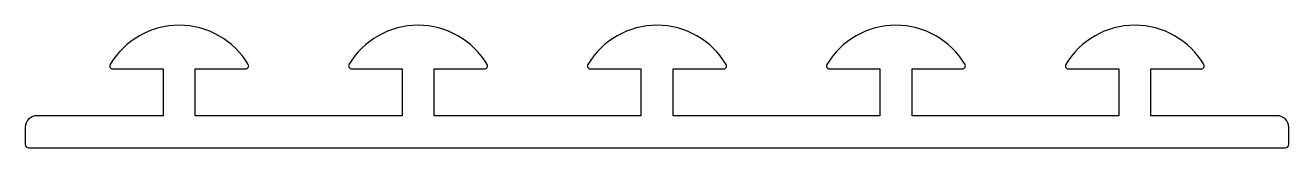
# Model space of a CAD drawing. Extents: x 2 to 112, y 2 to 13.
import ezdxf

# ---------------------------------------------------------------- set-up
doc = ezdxf.new("R2010")
doc.units = 0
doc.layers.get('0').update_dxf_attribs({"linetype": 'CONTINUOUS'})

msp = doc.modelspace()

# ---------------------------------------------------------------- linework, layer by layer
for p, q in [((9.24, 8.75), (13.64, 8.75)), ((13.64, 8.75), (13.64, 4.65)), ((16.44, 4.65), (16.44, 8.75)), ((16.44, 8.75), (20.84, 8.75)), ((30.04, 8.75), (34.44, 8.75)), ((34.44, 8.75), (34.44, 4.65)), ((37.24, 4.65), (37.24, 8.75)), ((37.24, 8.75), (41.64, 8.75)), ((50.84, 8.75), (55.24, 8.75)), ((55.24, 8.75), (55.24, 4.65)), ((58.04, 4.65), (58.04, 8.75)), ((58.04, 8.75), (62.44, 8.75)), ((71.64, 8.75), (76.04, 8.75)), ((76.04, 8.75), (76.04, 4.65)), ((78.84, 4.65), (78.84, 8.75)), ((78.84, 8.75), (83.24, 8.75)), ((92.44, 8.75), (96.84, 8.75)), ((96.84, 8.75), (96.84, 4.65)), ((99.64, 4.65), (99.64, 8.75)), ((99.64, 8.75), (104.04, 8.75)), ((13.64, 4.65), (2.64, 4.65)), ((34.44, 4.65), (16.44, 4.65)), ((55.24, 4.65), (37.24, 4.65)), ((76.04, 4.65), (58.04, 4.65)), ((96.84, 4.65), (78.84, 4.65)), ((110.64, 4.65), (99.64, 4.65)), ((1.64, 3.65), (1.64, 2.15)), ((111.64, 2.15), (111.64, 3.65)), ((1.94, 1.85), (111.34, 1.85))]:
    msp.add_line(p, q)
for centre, radius, start, end in [((15.04, 5.55), 7, 30.7379, 149.2621), ((35.84, 5.55), 7, 30.7379, 149.2621), ((56.64, 5.55), 7, 30.7379, 149.2621), ((77.44, 5.55), 7, 30.7379, 149.2621), ((98.24, 5.55), 7, 30.7379, 149.2621), ((9.24, 9), 0.25, 149.2621, 270), ((20.84, 9), 0.25, 270, 30.7379), ((30.04, 9), 0.25, 149.2621, 270), ((41.64, 9), 0.25, 270, 30.7379), ((50.84, 9), 0.25, 149.2621, 270), ((62.44, 9), 0.25, 270, 30.7379), ((71.64, 9), 0.25, 149.2621, 270), ((83.24, 9), 0.25, 270, 30.7379), ((92.44, 9), 0.25, 149.2621, 270), ((104.04, 9), 0.25, 270, 30.7379), ((2.64, 3.65), 1, 90, 180), ((110.64, 3.65), 1, 0, 90), ((1.94, 2.15), 0.3, 180, 270), ((111.34, 2.15), 0.3, 270, 0)]:
    msp.add_arc(centre, radius, start, end)

doc.saveas('drawing.dxf')
